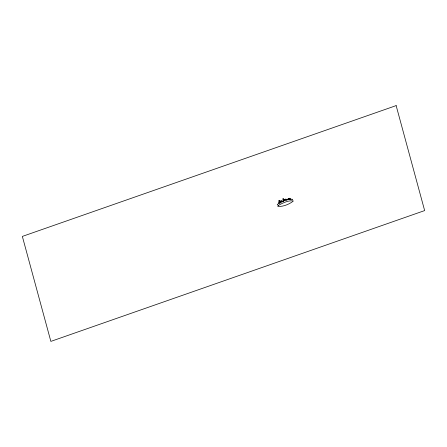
<?xml version="1.0" encoding="UTF-8"?>
<svg xmlns="http://www.w3.org/2000/svg" width="447" height="447" viewBox="0 0 447 447"><rect width="100%" height="100%" fill="white"/><g stroke="black" fill="none" stroke-linecap="round" stroke-linejoin="round"><path stroke-width="0.67" d="M279.241 200.971L279.051 201.139M279.531 201.061L279.146 201.295M282.437 201.798C281.845 200.558 278.442 201.793 278.632 203.128M287.119 199.954C287.326 198.697 291.126 197.378 290.896 199.027M279.202 201.72C278.118 201.563 280.727 200.647 279.839 201.368M282.135 201.854L281.75 201.569M288.175 199.15L288.924 198.887L288.695 199.155M289.824 198.691L289.243 198.686M279.224 202.267L280.476 201.82M279.319 202.944L280.023 202.552M283.616 198.926C283.974 197.976 281.549 199.552 283.219 199.133M281.671 200.971C282.236 199.803 279.073 201.536 280.94 201.301M284.041 200.088L283.527 199.865L283.208 200.379M279.598 201.508L279.28 201.34M284.041 200.189C285.236 199.194 281.996 200.01 283.091 200.474M285.856 199.552C287.058 198.557 283.811 199.373 284.907 199.837M279.587 201.608L279.872 201.223L279.23 201.279M280.973 201.837L281.353 201.664M283.493 200.96L284.074 200.725M279.794 203.268L280.252 203.033M289.237 199.479L289.673 199.653M279.951 201.865L279.079 202.284A0.732 0.296 -20.1 0 0 279.151 202.564M280.906 202.452L280.582 202.608L280.945 202.452M290.371 199.569L290.813 199.535M277.799 205.134L277.252 204.53C281.476 201.306 287.27 199.01 292.595 199.289L292.612 199.686M283.208 201.714C282.202 200.519 285.851 199.183 286.79 200.072M278.889 200.781L279.386 200.642L278.889 200.781M278.319 205.503L277.827 206.458C283.152 206.743 288.946 204.441 293.171 201.217L293.159 200.82C287.997 200.401 282.716 202.904 278.319 205.503M396.143 105.609L22.35 236.413L50.857 341.391L424.65 210.587L396.143 105.609"/></g></svg>
